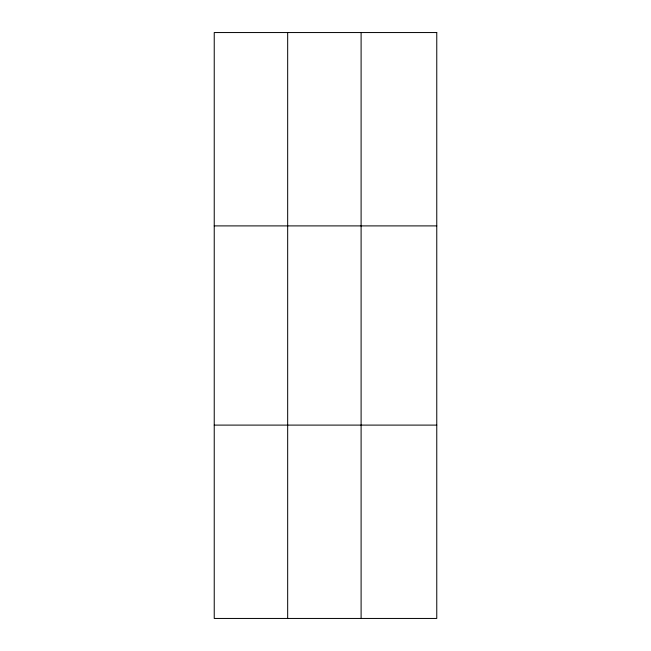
<?xml version="1.0" encoding="UTF-8"?>
<svg xmlns="http://www.w3.org/2000/svg" width="651" height="651" viewBox="0 0 651 651"><rect width="100%" height="100%" fill="white"/><g stroke="black" fill="none" stroke-linecap="round" stroke-linejoin="round"><path stroke-width="0.98" d="M287.669 32.55L287.669 618.45M361.102 32.55L361.102 618.45M214.236 225.897L436.764 225.897M214.236 425.103L436.764 425.103M436.764 32.55L436.764 618.45L214.236 618.45L214.236 32.55L436.764 32.55"/></g></svg>
